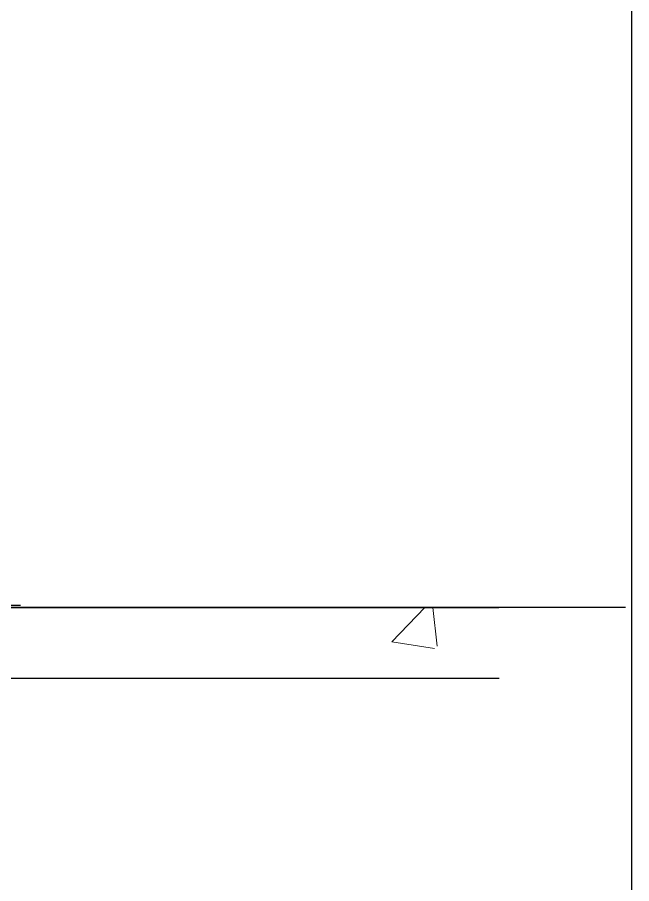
# Model space of a CAD drawing. Header units: millimetres. Extents: x 3774 to 718460, y -768339 to 192544.
# Drawn here: x 517715 to 519016, y -732947 to -731112 of the extents above; entities that cross this region are included whole.
import ezdxf

# ---------------------------------------------------------------- set-up
doc = ezdxf.new("R2010")
doc.units = ezdxf.units.MM
doc.layers.add('000 - 0_HIDE_OBJ_FRAMING_DEF_SUB_1', color=7, linetype='Continuous')
doc.layers.add('DIM', color=7, linetype='Continuous')

# ---------------------------------------------------------------- blocks, each defined once
blk = doc.blocks.new('W-1-PP19-ST-ENT2_20260406-084955_STANDARD_PAPER_BLOCK')
at = {"layer": 'DIM', "color": 7}
blk.add_lwpolyline([(775, 0), (0, 0), (0, 443.999987), (775, 443.999987)], close=True, dxfattribs=at)
blk = doc.blocks.new('*U7984')
at = {"color": 7}
blk.add_line((-250, 0), (12207.346, 0), dxfattribs=at)
blk = doc.blocks.new('A$C7d5df670')
at = {"layer": '000 - 0_HIDE_OBJ_FRAMING_DEF_SUB_1', "lineweight": 9}
h = blk.add_hatch(dxfattribs=at)
h.set_pattern_fill('FP_38', style=0, pattern_type=2)
h.set_pattern_definition([(50, (17015.24, -101150), (728.7365, -63.7558), [76.2, -838.2]), (355, (17015.24, -101150), (-140.9716, 764.2276), [60.96, -670.56]), (100.451, (17076, -101155.3), (587.77, 700.4668), [64.76, -712.36]), (46.184, (17015.2, -100946.8), (1084.316, -168.171), [114.3, -1257.3]), (96.636, (17105.6, -100960.8), (949.61, 989.71), [97.14, -1068.54]), (351.184, (17015.2, -100946.8), (949.62, 989.701), [91.44, -1005.84]), (21, (17116.84, -100997.6), (606.458, -409.0606), [76.2, -838.2]), (326, (17116.84, -100997.6), (247.2083, 736.753), [60.96, -670.56]), (71.451, (17167.4, -101031.7), (853.6683, 327.6855), [64.76, -712.36]), (37.5, (17015.24, -101150), (12.3547, 338.2201), [33.528, -628.904, 33.528, -647.192, -673.1]), (37.5, (17015.24, -101150), (12.3547, 338.2201), [-1343.152, 33.528, -639.572]), (7.5, (17015.24, -101150), (267.2789, 400.7221), [33.528, -354.584, 33.528, -613.664, -256.54]), (7.5, (17015.24, -101150), (267.2789, 400.7221), [-1035.304, 33.528, -223.012]), (327.5, (16788.68, -101150), (542.3633, -22.91534), [33.528, -220.472, 33.528, -758.952, -1051.56]), (327.5, (16788.68, -101150), (542.3633, -22.91534), [-1046.48, 33.528, -1018.032]), (317.5, (16687.08, -101150), (592.517, 101.707), [33.528, -296.672, 33.528, -492.76, -746.76]), (317.5, (16687.08, -101150), (592.517, 101.707), [-856.488, 33.528, -713.232])])
h.paths.add_polyline_path([(9116.5, 0), (12462.1, 0), (12462.1, 150), (9116.5, 150), (9116.5, 116.2)])
at = {"layer": '000 - 0_HIDE_OBJ_FRAMING_DEF_SUB_1', "color": 7, "lineweight": 25}
for p, q in [((12462.1, 150), (9116.5, 150)), ((9116.5, 0), (12462.1, 0))]:
    blk.add_line(p, q, dxfattribs=at)
at = {"layer": '000 - 0_HIDE_OBJ_FRAMING_DEF_SUB_1', "color": 7}
for p, q in [((11276.5, 0), (12395.1, 0)), ((11276.5, 0), (12395.1, 0)), ((11494.4, 0), (11603.5, 0)), ((11494.4, 0), (11603.5, 0)), ((11494.4, 0), (11603.5, 0)), ((11665.1, 0), (11762.6, 0)), ((11665.1, 0), (11762.6, 0)), ((11665.1, 0), (11762.6, 0)), ((11825.4, 0), (11917.9, 0)), ((11825.4, 0), (11917.9, 0)), ((11825.4, 0), (11917.9, 0))]:
    blk.add_line(p, q, dxfattribs=at)
at = {"layer": '000 - 0_HIDE_OBJ_FRAMING_DEF_SUB_1', "color": 7, "flags": 128}
for points in [[(11285.9, 150), (11375.4, 150), (11464.3, 150), (11552.5, 150), (11639.7, 150), (11725.9, 150), (11810.9, 150), (11894.7, 150), (11976.9, 150), (12057.6, 150), (12136.6, 150), (12213.7, 150), (12288.9, 150), (12362, 150), (12432.9, 150), (12461.2, 150)], [(12729.4, 150), (12723.7, 150), (12716.4, 150), (12707.5, 150), (12697.2, 150), (12685.4, 150), (12672.1, 150), (12657.4, 150), (12641.3, 150), (12623.7, 150), (12604.8, 150), (12584.6, 150), (12563, 150), (12540.2, 150), (12516.1, 150), (12490.9, 150), (12464.4, 150), (12436.9, 150), (12408.3, 150), (12378.7, 150), (12348.1, 150), (12316.5, 150), (12284.1, 150), (12250.9, 150), (12216.9, 150), (12182.2, 150), (12146.8, 150), (12110.8, 150), (12074.3, 150), (12037.2, 150), (11999.8, 150), (11961.9, 150), (11923.8, 150), (11885.4, 150), (11846.8, 150), (11808.1, 150), (11786.6, 150)]]:
    blk.add_lwpolyline(points, dxfattribs=at)

msp = doc.modelspace()

# ---------------------------------------------------------------- block references
at = {"layer": 'DIM', "color": 7, "xscale": 50, "yscale": 50, "zscale": 50}
msp.add_blockref('W-1-PP19-ST-ENT2_20260406-084955_STANDARD_PAPER_BLOCK', (480265.746, -736063.653), dxfattribs=at)

# ---------------------------------------------------------------- next in the draw order: block references
at = {"color": 7}
msp.add_blockref('*U7984', (505514.288, -732356.64), dxfattribs=at)

# ---------------------------------------------------------------- next in the draw order: block references
msp.add_blockref('A$C7d5df670', (506273.101, -732511.64), dxfattribs=at)

doc.saveas('drawing.dxf')
